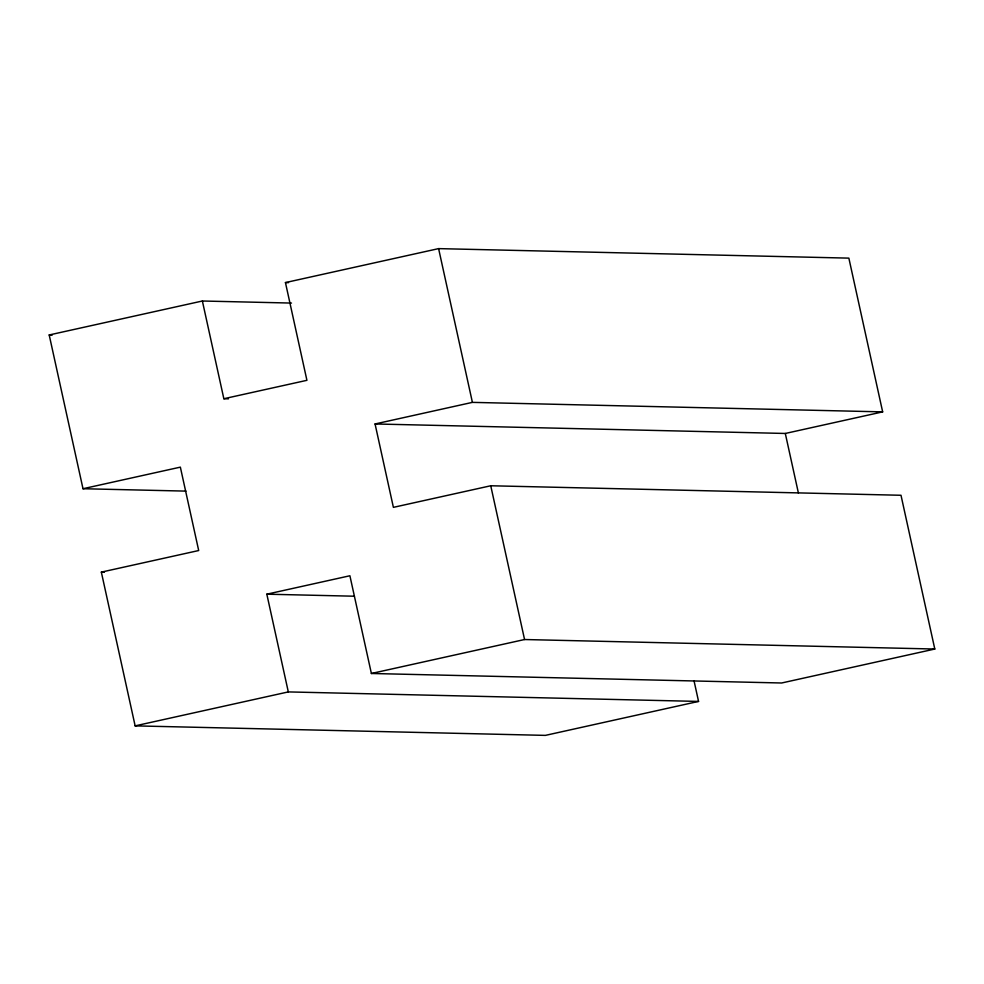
<?xml version="1.0" encoding="UTF-8"?>
<svg xmlns="http://www.w3.org/2000/svg" width="984" height="984" viewBox="0 0 984 984"><rect width="100%" height="100%" fill="white"/><g stroke="black" fill="none" stroke-linecap="round" stroke-linejoin="round"><path stroke-width="1.48" d="M185.951 491.114L83 488.728L49.2 334.966L202.372 301.006L291.485 303.072M202.372 301.006L223.848 398.729L306.922 380.316L285.446 282.58L438.606 248.62L848.86 258.128L882.66 411.878L785.306 433.464L375.064 423.969L393.391 507.35L490.745 485.764L901 495.272L934.8 649.034L781.628 682.994L371.386 673.486L349.898 575.763L266.824 594.188L288.312 691.912L698.554 701.42L694.003 680.682M83 488.728L180.355 467.142L198.694 550.536L101.34 572.122L135.14 725.872L545.394 735.38L698.554 701.42M375.064 423.969L472.406 402.37L882.66 411.878M135.14 725.872L288.312 691.912M371.386 673.486L524.558 639.526L934.8 649.034M285.446 282.58L288.509 282.654M49.2 334.966L52.275 335.04M223.848 398.729L228.46 398.84M101.34 572.122L104.415 572.184M266.824 594.188L354.412 596.218M785.306 433.464L798.405 493.033M438.606 248.62L472.406 402.37M490.745 485.764L524.558 639.526"/></g></svg>
